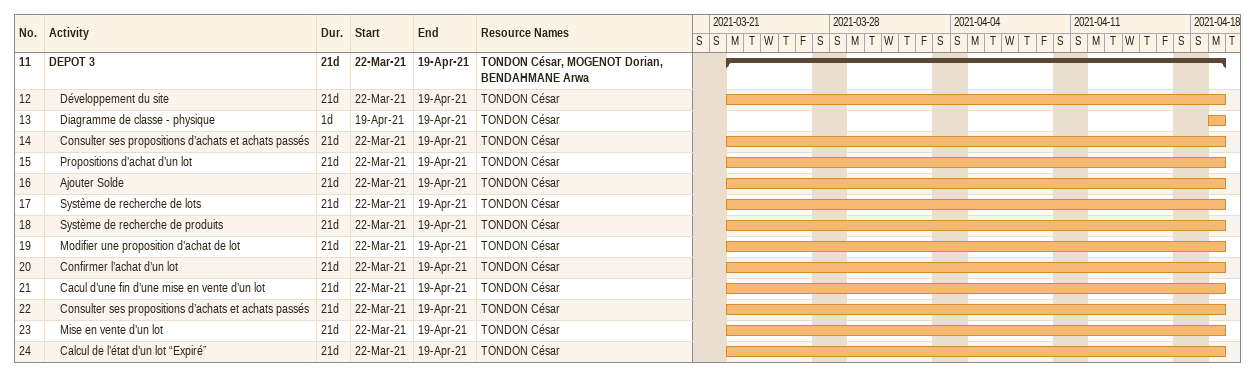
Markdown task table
| ID | Level | Task | Duration | Start | Finish | Resources |
|---|---|---|---|---|---|---|
| 11 | 1 | **DEPOT 3** | 21d | 2021-03-22 | 2021-04-19 | TONDON César, MOGENOT Dorian, BENDAHMANE Arwa |
| 12 | 2 | Développement du site | 21d | 2021-03-22 | 2021-04-19 | TONDON César |
| 13 | 2 | Diagramme de classe - physique | 1d | 2021-04-19 | 2021-04-19 | TONDON César |
| 14 | 2 | Consulter ses propositions d’achats et achats passés | 21d | 2021-03-22 | 2021-04-19 | TONDON César |
| 15 | 2 | Propositions d’achat d’un lot | 21d | 2021-03-22 | 2021-04-19 | TONDON César |
| 16 | 2 | Ajouter Solde | 21d | 2021-03-22 | 2021-04-19 | TONDON César |
| 17 | 2 | Système de recherche de lots | 21d | 2021-03-22 | 2021-04-19 | TONDON César |
| 18 | 2 | Système de recherche de produits | 21d | 2021-03-22 | 2021-04-19 | TONDON César |
| 19 | 2 | Modifier une proposition d’achat de lot | 21d | 2021-03-22 | 2021-04-19 | TONDON César |
| 20 | 2 | Confirmer l’achat d’un lot | 21d | 2021-03-22 | 2021-04-19 | TONDON César |
| 21 | 2 | Cacul d’une fin d’une mise en vente d’un lot | 21d | 2021-03-22 | 2021-04-19 | TONDON César |
| 22 | 2 | Consulter ses propositions d’achats et achats passés | 21d | 2021-03-22 | 2021-04-19 | TONDON César |
| 23 | 2 | Mise en vente d’un lot | 21d | 2021-03-22 | 2021-04-19 | TONDON César |
| 24 | 2 | Calcul de l’état d’un lot “Expiré” | 21d | 2021-03-22 | 2021-04-19 | TONDON César |
